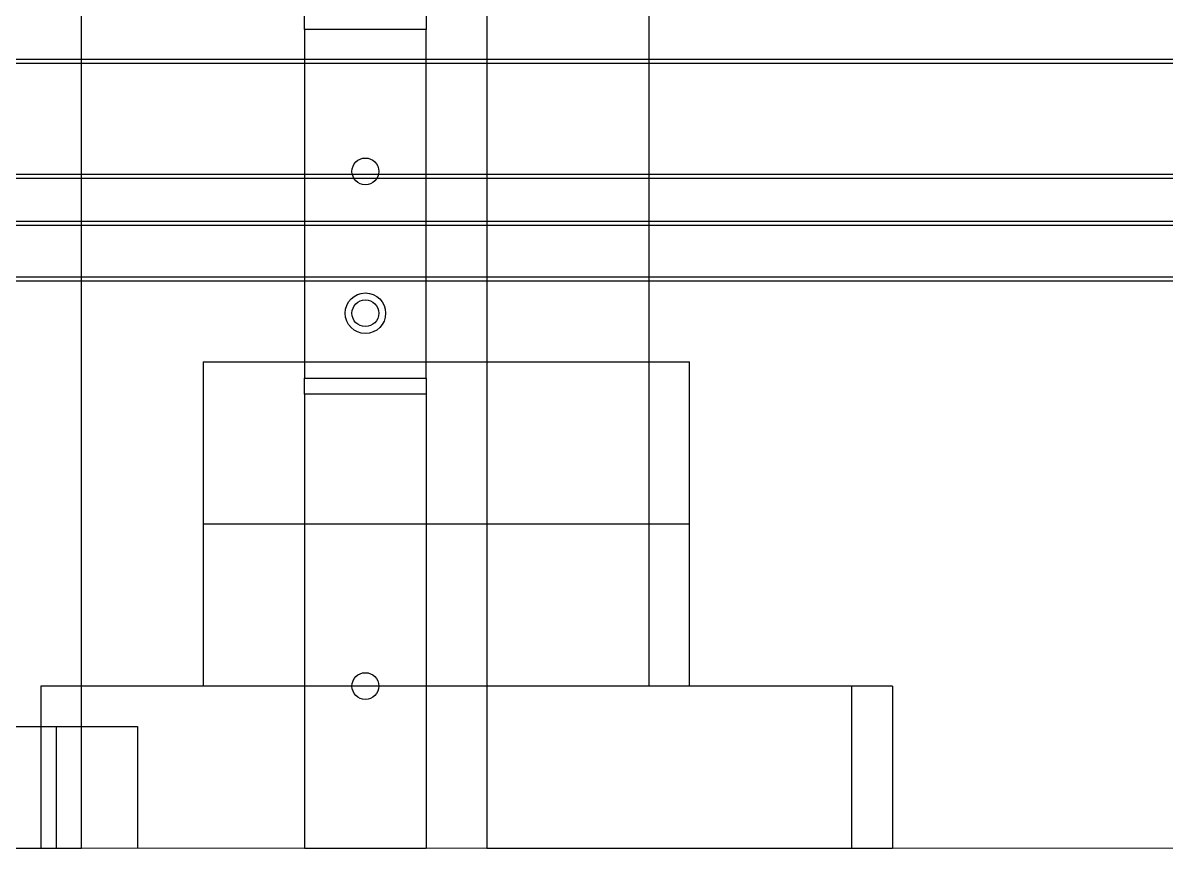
# Model space of a CAD drawing. Extents: x 500 to 100500, y -14500 to 21140.
# Drawn here: x 6954.3 to 7095.3, y -7259 to -7157.2 of the extents above; entities that cross this region are included whole.
import ezdxf

# ---------------------------------------------------------------- set-up
doc = ezdxf.new("R2010")
doc.units = 0
doc.linetypes.add('SLD-Solid', pattern=[0])
doc.layers.get('0').update_dxf_attribs({"linetype": 'CONTINUOUS'})
doc.layers.add('M06SMMF-001B', color=7, linetype='CONTINUOUS')
doc.layers.add('MODEL', color=7, linetype='SLD-Solid', lineweight=15)

# ---------------------------------------------------------------- blocks, each defined once
blk = doc.blocks.new('KCA$Cef715743')
at = {"layer": 'MODEL', "color": 1}
blk.add_line((1450, 313), (120, 313), dxfattribs=at)
blk = doc.blocks.new('LP R')
at = {"color": 2}
for p, q in [((15563.69, -93734.69), (15898.69, -93734.69)), ((15563.69, -93735.19), (15898.69, -93735.19)), ((15563.69, -93748.89), (15898.69, -93748.89)), ((15563.69, -93749.39), (15898.69, -93749.39)), ((15563.69, -93754.69), (15898.69, -93754.69)), ((15563.69, -93755.19), (15898.69, -93755.19)), ((15563.69, -93761.54), (15898.69, -93761.54)), ((15563.69, -93762.04), (15898.69, -93762.04)), ((15648.69, -93772.04), (15648.69, -93792.04)), ((15648.69, -93772.04), (15708.69, -93772.04)), ((15708.69, -93792.04), (15708.69, -93772.04)), ((15648.69, -93792.04), (15648.69, -93812.04)), ((15648.69, -93792.04), (15708.69, -93792.04)), ((15708.69, -93812.04), (15708.69, -93792.04)), ((15628.69, -93812.04), (15628.69, -93832.04)), ((15728.69, -93812.04), (15628.69, -93812.04)), ((15728.69, -93832.04), (15728.69, -93812.04))]:
    blk.add_line(p, q, dxfattribs=at)
blk = doc.blocks.new('SP R')
at = {"color": 3}
for p, q in [((17063.34, -97729.31), (17063.34, -97608.31)), ((17133.34, -97709.31), (17133.34, -97615.49)), ((17113.34, -97618.31), (17113.34, -97729.31)), ((17090.84, -97628.31), (17090.84, -97626.31)), ((17105.84, -97626.31), (17105.84, -97628.31)), ((17105.84, -97628.31), (17090.84, -97628.31)), ((17090.84, -97628.31), (17090.84, -97671.31)), ((17105.84, -97671.31), (17105.84, -97628.31)), ((17090.84, -97671.31), (17105.84, -97671.31)), ((17090.84, -97673.31), (17090.84, -97671.31)), ((17105.84, -97671.31), (17105.84, -97673.31)), ((17105.84, -97673.31), (17090.84, -97673.31)), ((17090.84, -97673.31), (17090.84, -97729.31)), ((17105.84, -97673.31), (17105.84, -97729.31)), ((17163.34, -97709.31), (17133.34, -97709.31)), ((17163.34, -97709.31), (17163.34, -97729.31)), ((17013.34, -97729.31), (17063.34, -97729.31)), ((17090.84, -97729.31), (17105.84, -97729.31)), ((17113.34, -97729.31), (17163.34, -97729.31))]:
    blk.add_line(p, q, dxfattribs=at)
for centre, radius in [((17098.34, -97645.81), 1.65), ((17098.34, -97663.31), 2.5), ((17098.34, -97663.31), 1.65), ((17098.34, -97709.31), 1.65)]:
    blk.add_circle(centre, radius, dxfattribs=at)
blk = doc.blocks.new('KJauto change f')
at = {"color": 5}
for p, q in [((30575.05, -79515.88, 43.99), (30625.05, -79515.88, 43.99)), ((30625.05, -79530.88, 43.99), (30625.05, -79515.88, 43.99)), ((30625.05, -79515.88, 43.99), (30635.05, -79515.88, 43.99)), ((30635.05, -79515.88, 43.99), (30635.05, -79530.88, 43.99))]:
    blk.add_line(p, q, dxfattribs=at)

msp = doc.modelspace()

# ---------------------------------------------------------------- block references
at = {"color": 0}
for name, p in [('SP R', (-10101.84, 90470.27, -75.82)), ('LP R', (-8672.2, 86573, -75.82))]:
    msp.add_blockref(name, p, dxfattribs=at)
msp.add_blockref('KJauto change f', (-23666.65, 72271.84, -119.8))
at = {"layer": 'M06SMMF-001B'}
msp.add_blockref('KCA$Cef715743', (6801.5, -7572.04, -75.82), dxfattribs=at)

doc.saveas('drawing.dxf')
